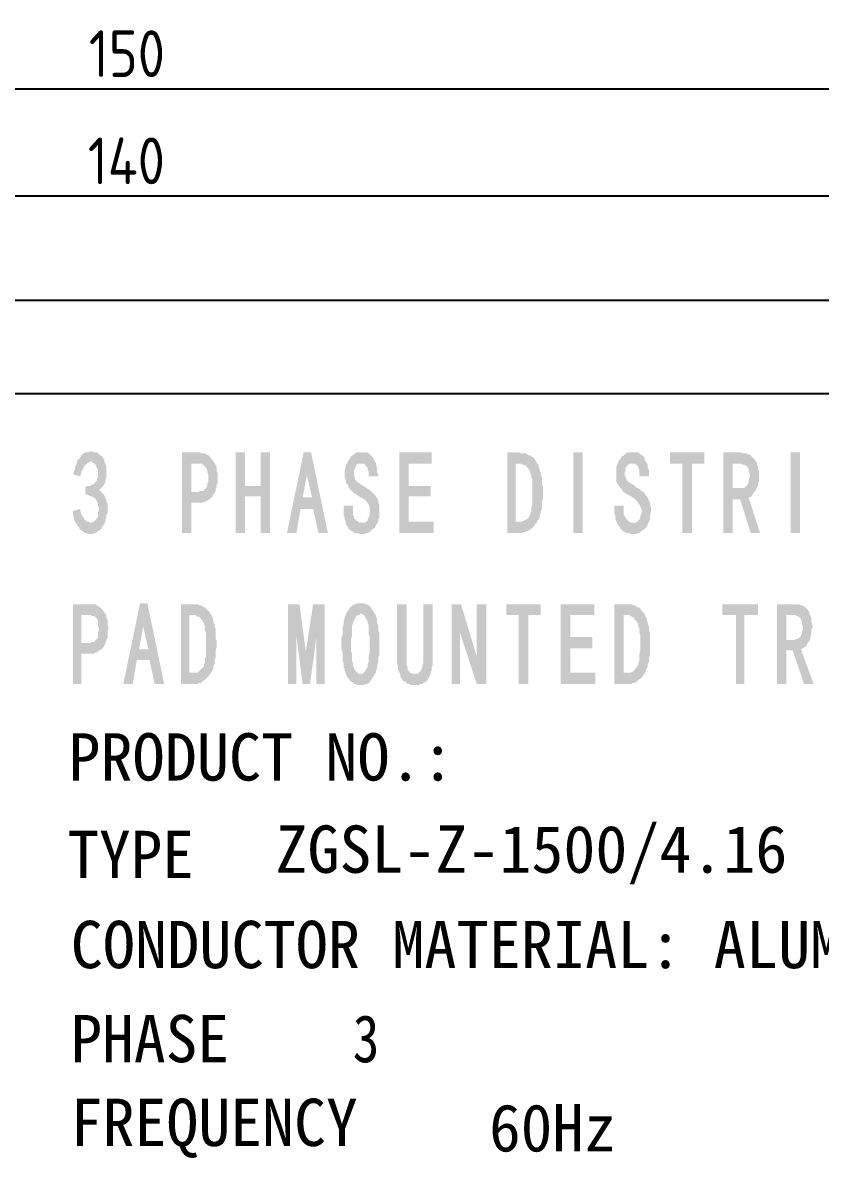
# Model space of a CAD drawing. Header units: millimetres. Extents: x 110847 to 209798, y -190593 to -156788.
# Drawn here: x 209688.6 to 209731.4, y -190002.9 to -189941.2 of the extents above; entities that cross this region are included whole.
import ezdxf

# ---------------------------------------------------------------- set-up
doc = ezdxf.new("R2010")
doc.units = ezdxf.units.MM
doc.header["$LTSCALE"] = 13
doc.layers.add('2', color=3, linetype='Continuous')
doc.layers.add('PDF_Geometry', color=7, linetype='Continuous')
doc.styles.add('PDF FangSong', font='simfang.ttf')
doc.styles.get("Standard").update_dxf_attribs({"font": 'gbenor.shx', "bigfont": 'gbcbig.shx'})
doc.dimstyles.new('ISO-25', dxfattribs={"dimtxt": 2.5, "dimasz": 2.5, "dimexe": 1.25, "dimexo": 0.625, "dimtad": 1, "dimtxsty": 'Standard', "dimcen": 2.5, "dimadec": 0, "dimazin": 0, "dimtfac": 1, "dimtmove": 0, "dimatfit": 3, "dimfxl": 1, "dimarcsym": 0})

# ---------------------------------------------------------------- blocks, each defined once
blk = doc.blocks.new('*D76')
at = {"layer": '2', "color": 0, "linetype": 'Continuous', "lineweight": -2}
for p, q in [((209624.191, -189957.798), (209624.191, -189949.167)), ((209764.158, -189957.798), (209764.158, -189949.167)), ((209626.691, -189950.417), (209761.658, -189950.417))]:
    blk.add_line(p, q, dxfattribs=at)
at = {"layer": '2', "color": 0, "linetype": 'Continuous'}
for points in [[(209626.691, -189950), (209626.691, -189950.834), (209624.191, -189950.417)], [(209761.658, -189950), (209761.658, -189950.834), (209764.158, -189950.417)]]:
    blk.add_solid(points, dxfattribs=at)
at = {"layer": 'Defpoints', "color": 0, "linetype": 'Continuous'}
for p in [(209764.158, -189950.417), (209624.191, -189958.423), (209764.158, -189958.423)]:
    blk.add_point(p, dxfattribs=at)
at = {"layer": '2', "color": 0, "linetype": 'Continuous', "insert": (209694.175, -189948.542), "char_height": 2.5, "attachment_point": 5}
blk.add_mtext('140', dxfattribs=at)
blk = doc.blocks.new('*D77')
at = {"layer": '2', "color": 0, "linetype": 'Continuous', "lineweight": -2}
for p, q in [((209619.192, -189955.383), (209619.192, -189943.427)), ((209769.213, -189955.383), (209769.213, -189943.427)), ((209621.692, -189944.677), (209766.713, -189944.677))]:
    blk.add_line(p, q, dxfattribs=at)
at = {"layer": '2', "color": 0, "linetype": 'Continuous'}
for points in [[(209621.692, -189944.261), (209621.692, -189945.094), (209619.192, -189944.677)], [(209766.713, -189944.261), (209766.713, -189945.094), (209769.213, -189944.677)]]:
    blk.add_solid(points, dxfattribs=at)
at = {"layer": 'Defpoints', "color": 0, "linetype": 'Continuous'}
for p in [(209769.213, -189944.677), (209619.192, -189956.008), (209769.213, -189956.008)]:
    blk.add_point(p, dxfattribs=at)
at = {"layer": '2', "color": 0, "linetype": 'Continuous', "insert": (209694.203, -189942.802), "char_height": 2.5, "attachment_point": 5}
blk.add_mtext('150', dxfattribs=at)

msp = doc.modelspace()

# ---------------------------------------------------------------- hatches: boundary and pattern name
at = {"layer": '2', "linetype": 'Continuous', "transparency": 33554559}
for points in [[(209692.209, -189964.096), (209692.153, -189964.152), (209692.04, -189964.152), (209691.984, -189964.152), (209691.872, -189964.208), (209691.816, -189964.264), (209691.759, -189964.321), (209691.703, -189964.433), (209691.647, -189964.489), (209691.591, -189964.545), (209691.535, -189964.601), (209691.535, -189964.714), (209691.479, -189964.826), (209691.422, -189964.938), (209691.422, -189965.051), (209691.366, -189965.163), (209691.31, -189965.332), (209691.703, -189965.444), (209691.703, -189965.388), (209691.759, -189965.219), (209691.816, -189965.107), (209691.872, -189964.995), (209691.928, -189964.882), (209691.984, -189964.826), (209692.04, -189964.77), (209692.096, -189964.714), (209692.153, -189964.714), (209692.209, -189964.658), (209692.995, -189964.658), (209692.995, -189964.545), (209692.939, -189964.489), (209692.883, -189964.377), (209692.77, -189964.321), (209692.714, -189964.264), (209692.658, -189964.208), (209692.602, -189964.152), (209692.49, -189964.152), (209692.433, -189964.152), (209692.321, -189964.096)], [(209692.995, -189964.658), (209692.209, -189964.658), (209692.321, -189964.658), (209692.377, -189964.714), (209692.49, -189964.77), (209692.546, -189964.882), (209692.602, -189964.995), (209692.658, -189965.107), (209692.658, -189965.219), (209692.658, -189965.332), (209692.658, -189965.444), (209692.602, -189965.556), (209692.602, -189965.669), (209692.546, -189965.725), (209692.49, -189965.781), (209692.433, -189965.837), (209692.377, -189965.893), (209692.321, -189965.893), (209692.209, -189965.949), (209692.096, -189965.949), (209691.984, -189966.006), (209691.984, -189966.399), (209692.04, -189966.399), (209692.153, -189966.455), (209692.265, -189966.511), (209692.321, -189966.511), (209692.433, -189966.567), (209692.49, -189966.623), (209692.546, -189966.68), (209692.602, -189966.792), (209692.658, -189966.904), (209692.658, -189967.017), (209692.714, -189967.129), (209692.714, -189967.241), (209692.658, -189967.354), (209692.658, -189967.466), (209692.658, -189967.578), (209692.602, -189967.691), (209692.546, -189967.747), (209692.49, -189967.803), (209692.433, -189967.859), (209692.321, -189967.915), (209692.265, -189967.915), (209691.479, -189967.971), (209691.535, -189968.028), (209691.591, -189968.14), (209691.647, -189968.196), (209691.647, -189968.252), (209691.703, -189968.308), (209691.816, -189968.365), (209691.872, -189968.421), (209691.928, -189968.477), (209692.04, -189968.477), (209692.153, -189968.533), (209692.209, -189968.533), (209692.265, -189968.533), (209692.377, -189968.533), (209692.433, -189968.477), (209692.49, -189968.477), (209692.602, -189968.421), (209692.658, -189968.365), (209692.77, -189968.308), (209692.827, -189968.252), (209692.883, -189968.14), (209692.939, -189968.084), (209692.995, -189967.971), (209693.051, -189967.859), (209693.051, -189967.747), (209693.107, -189967.634), (209693.107, -189967.522), (209693.164, -189967.41), (209693.164, -189967.297), (209693.164, -189967.185), (209693.164, -189967.017), (209693.164, -189966.904), (209693.107, -189966.792), (209693.107, -189966.68), (209693.051, -189966.623), (209693.051, -189966.567), (209692.995, -189966.455), (209692.883, -189966.343), (209692.827, -189966.286), (209692.77, -189966.23), (209692.714, -189966.174), (209692.827, -189966.062), (209692.883, -189966.006), (209692.939, -189965.949), (209692.995, -189965.837), (209693.051, -189965.725), (209693.051, -189965.612), (209693.107, -189965.5), (209693.107, -189965.388), (209693.107, -189965.275), (209693.107, -189965.107), (209693.107, -189964.995), (209693.107, -189964.882), (209693.051, -189964.77)], [(209698.106, -189964.152), (209697.151, -189964.152), (209697.151, -189968.477), (209697.657, -189968.477), (209697.657, -189966.848), (209698.106, -189966.848), (209698.162, -189966.848), (209698.275, -189966.848), (209698.331, -189966.792), (209698.443, -189966.792), (209698.499, -189966.736), (209698.612, -189966.68), (209698.668, -189966.623), (209698.724, -189966.567), (209698.78, -189966.511), (209698.836, -189966.399), (209698.893, -189966.343), (209697.657, -189966.286), (209697.657, -189964.77), (209697.994, -189964.77), (209698.893, -189964.714), (209698.836, -189964.658), (209698.78, -189964.545), (209698.724, -189964.489), (209698.668, -189964.433), (209698.612, -189964.321), (209698.556, -189964.321), (209698.443, -189964.264), (209698.387, -189964.208), (209698.275, -189964.208), (209698.219, -189964.208)], [(209700.521, -189964.152), (209700.016, -189964.152), (209700.016, -189968.477), (209700.521, -189968.477), (209700.521, -189966.511), (209701.364, -189966.511), (209700.521, -189965.949)], [(209701.869, -189964.152), (209701.364, -189964.152), (209701.364, -189965.949), (209700.521, -189965.949), (209701.364, -189966.511), (209701.364, -189968.477), (209701.869, -189968.477)], [(209704.06, -189964.152), (209703.667, -189964.152), (209702.768, -189968.477), (209703.274, -189968.477), (209703.498, -189967.185), (209704.172, -189967.185), (209703.611, -189966.567), (209703.835, -189965.388)], [(209704.06, -189964.152), (209703.835, -189965.388), (209704.116, -189966.567), (209703.611, -189966.567), (209704.172, -189967.185), (209704.453, -189968.477), (209704.959, -189968.477)], [(209706.756, -189964.152), (209706.644, -189964.152), (209706.587, -189964.152), (209706.475, -189964.152), (209706.419, -189964.208), (209706.363, -189964.264), (209706.25, -189964.321), (209706.194, -189964.377), (209706.138, -189964.489), (209706.082, -189964.545), (209706.026, -189964.658), (209705.97, -189964.77), (209706.756, -189964.77), (209706.868, -189964.77), (209706.924, -189964.77), (209706.981, -189964.882), (209707.037, -189964.938), (209707.093, -189964.995), (209707.093, -189965.107), (209707.149, -189965.219), (209707.149, -189965.332), (209707.149, -189965.444), (209707.655, -189965.444), (209707.655, -189965.332), (209707.598, -189965.219), (209707.598, -189965.107), (209707.598, -189964.995), (209707.542, -189964.826), (209707.542, -189964.714), (209707.486, -189964.658), (209707.43, -189964.545), (209707.374, -189964.433), (209707.318, -189964.377), (209707.261, -189964.321), (209707.205, -189964.264), (209707.149, -189964.208), (209707.037, -189964.152), (209706.924, -189964.152), (209706.868, -189964.152)], [(209710.519, -189964.152), (209708.778, -189964.152), (209708.778, -189968.477), (209710.631, -189968.477), (209710.631, -189967.859), (209709.283, -189967.859), (209709.283, -189966.511), (209710.463, -189966.511), (209710.463, -189965.949), (209709.283, -189965.949), (209709.283, -189964.77), (209710.519, -189964.77)], [(209715.181, -189964.152), (209714.563, -189964.152), (209714.563, -189968.477), (209715.181, -189968.477), (209715.237, -189968.477), (209715.349, -189968.477), (209715.462, -189968.421), (209715.518, -189968.421), (209715.63, -189968.365), (209715.686, -189968.365), (209715.743, -189968.308), (209715.855, -189968.252), (209715.911, -189968.196), (209715.967, -189968.14), (209716.023, -189968.084), (209716.08, -189967.971), (209716.136, -189967.971), (209716.136, -189967.915), (209715.012, -189967.859), (209715.012, -189964.77), (209715.181, -189964.77), (209716.192, -189964.77), (209716.136, -189964.714), (209716.136, -189964.658), (209716.08, -189964.601), (209716.023, -189964.489), (209715.967, -189964.433), (209715.855, -189964.377), (209715.799, -189964.321), (209715.743, -189964.321), (209715.63, -189964.264), (209715.574, -189964.208), (209715.462, -189964.208), (209715.349, -189964.208), (209715.293, -189964.208)], [(209718.607, -189968.477), (209718.102, -189968.477), (209718.102, -189964.152), (209718.607, -189964.152)], [(209721.247, -189964.152), (209721.191, -189964.152), (209721.078, -189964.152), (209721.022, -189964.152), (209720.91, -189964.208), (209720.854, -189964.264), (209720.798, -189964.321), (209720.685, -189964.377), (209720.629, -189964.489), (209720.573, -189964.545), (209720.517, -189964.658), (209720.461, -189964.77), (209721.247, -189964.77), (209721.359, -189964.77), (209721.415, -189964.77), (209721.528, -189964.882), (209721.584, -189964.938), (209721.584, -189964.995), (209721.64, -189965.107), (209721.64, -189965.219), (209721.64, -189965.332), (209721.64, -189965.444), (209722.146, -189965.444), (209722.146, -189965.332), (209722.146, -189965.219), (209722.146, -189965.107), (209722.089, -189964.995), (209722.089, -189964.826), (209722.033, -189964.714), (209721.977, -189964.658), (209721.921, -189964.545), (209721.921, -189964.433), (209721.865, -189964.377), (209721.809, -189964.321), (209721.696, -189964.264), (209721.64, -189964.208), (209721.584, -189964.152), (209721.472, -189964.152), (209721.359, -189964.152)], [(209725.122, -189964.152), (209723.269, -189964.152), (209723.269, -189964.77), (209723.943, -189964.77), (209723.943, -189968.477), (209724.448, -189968.477), (209724.448, -189964.77), (209725.122, -189964.77)], [(209727.032, -189964.152), (209726.133, -189964.152), (209726.133, -189968.477), (209726.639, -189968.477), (209726.639, -189966.68), (209727.032, -189966.68), (209727.481, -189966.567), (209727.538, -189966.567), (209727.65, -189966.511), (209727.706, -189966.399), (209727.762, -189966.343), (209727.818, -189966.23), (209727.875, -189966.23), (209727.875, -189966.118), (209726.639, -189966.062), (209726.639, -189964.77), (209726.976, -189964.77), (209727.931, -189964.714), (209727.875, -189964.658), (209727.818, -189964.545), (209727.762, -189964.489), (209727.706, -189964.433), (209727.65, -189964.377), (209727.594, -189964.321), (209727.538, -189964.264), (209727.425, -189964.264), (209727.369, -189964.208), (209727.257, -189964.208), (209727.144, -189964.208)], [(209730.234, -189968.477), (209729.728, -189968.477), (209729.728, -189964.152), (209730.234, -189964.152)], [(209698.893, -189964.714), (209697.994, -189964.77), (209698.106, -189964.77), (209698.219, -189964.77), (209698.275, -189964.826), (209698.331, -189964.882), (209698.387, -189964.938), (209698.443, -189964.995), (209698.499, -189965.107), (209698.499, -189965.219), (209698.556, -189965.332), (209698.556, -189965.5), (209698.556, -189965.556), (209698.556, -189965.725), (209698.499, -189965.837), (209698.499, -189965.949), (209698.443, -189966.062), (209698.387, -189966.118), (209698.331, -189966.174), (209698.275, -189966.23), (209698.219, -189966.23), (209698.106, -189966.23), (209697.994, -189966.286), (209697.657, -189966.286), (209698.893, -189966.343), (209698.949, -189966.23), (209698.949, -189966.118), (209699.005, -189966.006), (209699.005, -189965.893), (209699.061, -189965.781), (209699.061, -189965.612), (209699.061, -189965.5), (209699.061, -189965.444), (209699.061, -189965.275), (209699.005, -189965.163), (209699.005, -189965.051), (209699.005, -189964.938), (209698.949, -189964.826)], [(209705.97, -189964.77), (209705.913, -189964.826), (209705.913, -189964.938), (209705.857, -189965.107), (209705.857, -189965.219), (209705.857, -189965.332), (209705.857, -189965.5), (209705.913, -189965.612), (209705.913, -189965.725), (209705.97, -189965.837), (209706.026, -189965.893), (209706.082, -189966.006), (209706.082, -189966.062), (209706.138, -189966.118), (209706.25, -189966.23), (209706.307, -189966.286), (209706.363, -189966.343), (209706.475, -189966.399), (209706.531, -189966.455), (209706.644, -189966.511), (209706.7, -189966.567), (209706.812, -189966.623), (209706.924, -189966.68), (209706.981, -189966.736), (209707.037, -189966.792), (209707.093, -189966.904), (209707.149, -189966.96), (209707.205, -189967.073), (209707.205, -189967.185), (209707.205, -189967.297), (209707.205, -189967.41), (209707.205, -189967.522), (209707.149, -189967.634), (209707.093, -189967.747), (209707.093, -189967.803), (209707.037, -189967.859), (209706.924, -189967.915), (209706.868, -189967.915), (209706.756, -189967.915), (209707.598, -189967.971), (209707.655, -189967.859), (209707.655, -189967.747), (209707.711, -189967.634), (209707.711, -189967.522), (209707.711, -189967.354), (209707.711, -189967.241), (209707.711, -189967.185), (209707.711, -189967.073), (209707.711, -189966.96), (209707.655, -189966.848), (209707.655, -189966.736), (209707.598, -189966.623), (209707.542, -189966.511), (209707.486, -189966.455), (209707.374, -189966.343), (209707.318, -189966.286), (209707.261, -189966.23), (209707.205, -189966.174), (209707.093, -189966.118), (209707.037, -189966.062), (209706.924, -189966.006), (209706.868, -189965.949), (209706.756, -189965.893), (209706.7, -189965.837), (209706.587, -189965.781), (209706.531, -189965.725), (209706.475, -189965.669), (209706.419, -189965.612), (209706.419, -189965.5), (209706.363, -189965.388), (209706.363, -189965.275), (209706.363, -189965.219), (209706.363, -189965.107), (209706.419, -189964.995), (209706.475, -189964.882), (209706.475, -189964.826), (209706.587, -189964.77), (209706.644, -189964.77), (209706.756, -189964.77)], [(209716.192, -189964.77), (209715.181, -189964.77), (209715.237, -189964.77), (209715.293, -189964.77), (209715.406, -189964.826), (209715.462, -189964.826), (209715.574, -189964.882), (209715.63, -189964.938), (209715.686, -189965.051), (209715.743, -189965.107), (209715.799, -189965.219), (209715.799, -189965.275), (209715.855, -189965.388), (209715.855, -189965.5), (209715.911, -189965.612), (209715.911, -189965.725), (209715.911, -189965.893), (209715.911, -189966.006), (209715.911, -189966.174), (209715.911, -189966.343), (209715.911, -189966.399), (209715.911, -189966.511), (209715.911, -189966.68), (209715.911, -189966.848), (209715.911, -189966.96), (209715.855, -189967.073), (209715.855, -189967.185), (209715.855, -189967.297), (209715.799, -189967.41), (209715.799, -189967.466), (209715.743, -189967.578), (209715.686, -189967.691), (209715.574, -189967.747), (209715.518, -189967.803), (209715.462, -189967.803), (209715.349, -189967.859), (209715.293, -189967.859), (209715.181, -189967.859), (209715.012, -189967.859), (209716.136, -189967.915), (209716.192, -189967.803), (209716.248, -189967.747), (209716.304, -189967.634), (209716.304, -189967.522), (209716.36, -189967.41), (209716.36, -189967.297), (209716.417, -189967.185), (209716.417, -189967.073), (209716.417, -189966.904), (209716.417, -189966.792), (209716.473, -189966.623), (209716.473, -189966.511), (209716.473, -189966.343), (209716.473, -189966.174), (209716.473, -189966.006), (209716.417, -189965.893), (209716.417, -189965.725), (209716.417, -189965.612), (209716.417, -189965.5), (209716.36, -189965.332), (209716.36, -189965.219), (209716.304, -189965.163), (209716.304, -189965.051), (209716.248, -189964.938), (209716.248, -189964.826)], [(209720.461, -189964.77), (209720.461, -189964.826), (209720.404, -189964.938), (209720.404, -189965.107), (209720.404, -189965.219), (209720.404, -189965.332), (209720.404, -189965.5), (209720.404, -189965.612), (209720.404, -189965.725), (209720.461, -189965.837), (209720.517, -189965.893), (209720.573, -189966.006), (209720.629, -189966.062), (209720.685, -189966.118), (209720.741, -189966.23), (209720.798, -189966.286), (209720.91, -189966.343), (209720.966, -189966.399), (209721.078, -189966.455), (209721.191, -189966.511), (209721.247, -189966.567), (209721.359, -189966.623), (209721.415, -189966.68), (209721.472, -189966.736), (209721.528, -189966.792), (209721.584, -189966.904), (209721.64, -189966.96), (209721.696, -189967.073), (209721.752, -189967.185), (209721.752, -189967.297), (209721.752, -189967.41), (209721.696, -189967.522), (209721.696, -189967.634), (209721.64, -189967.747), (209721.584, -189967.803), (209721.528, -189967.859), (209721.472, -189967.915), (209721.359, -189967.915), (209721.247, -189967.915), (209722.089, -189967.971), (209722.146, -189967.859), (209722.202, -189967.747), (209722.202, -189967.634), (209722.202, -189967.522), (209722.258, -189967.354), (209722.258, -189967.241), (209722.258, -189967.185), (209722.258, -189967.073), (209722.202, -189966.96), (209722.202, -189966.848), (209722.146, -189966.736), (209722.089, -189966.623), (209722.033, -189966.511), (209721.977, -189966.455), (209721.921, -189966.343), (209721.865, -189966.286), (209721.752, -189966.23), (209721.696, -189966.174), (209721.64, -189966.118), (209721.528, -189966.062), (209721.415, -189966.006), (209721.415, -189965.949), (209721.303, -189965.893), (209721.191, -189965.837), (209721.135, -189965.781), (209721.022, -189965.725), (209720.966, -189965.669), (209720.966, -189965.612), (209720.91, -189965.5), (209720.854, -189965.388), (209720.854, -189965.275), (209720.854, -189965.219), (209720.91, -189965.107), (209720.91, -189964.995), (209720.966, -189964.882), (209721.022, -189964.826), (209721.078, -189964.77), (209721.191, -189964.77), (209721.247, -189964.77)], [(209727.931, -189964.714), (209726.976, -189964.77), (209727.032, -189964.77), (209727.088, -189964.77), (209727.201, -189964.826), (209727.257, -189964.826), (209727.369, -189964.882), (209727.425, -189964.938), (209727.481, -189965.051), (209727.481, -189965.163), (209727.538, -189965.275), (209727.538, -189965.444), (209727.538, -189965.5), (209727.481, -189965.669), (209727.481, -189965.781), (209727.425, -189965.893), (209727.369, -189965.949), (209727.313, -189966.006), (209727.257, -189966.062), (209727.144, -189966.062), (209727.088, -189966.062), (209726.639, -189966.062), (209727.875, -189966.118), (209727.931, -189966.062), (209727.987, -189965.949), (209727.987, -189965.837), (209728.043, -189965.669), (209728.043, -189965.556), (209728.043, -189965.444), (209728.043, -189965.332), (209728.043, -189965.163), (209727.987, -189965.051), (209727.987, -189964.938), (209727.931, -189964.826)], [(209706.307, -189967.017), (209705.801, -189967.017), (209705.801, -189967.241), (209705.801, -189967.41), (209705.801, -189967.522), (209705.857, -189967.634), (209705.857, -189967.747), (209705.913, -189967.859), (209705.913, -189967.971), (209705.97, -189968.084), (209706.026, -189968.14), (209706.082, -189968.252), (209706.138, -189968.308), (209706.25, -189968.365), (209706.307, -189968.421), (209706.363, -189968.477), (209706.475, -189968.477), (209706.587, -189968.477), (209706.644, -189968.533), (209706.756, -189968.533), (209706.812, -189968.533), (209706.924, -189968.533), (209707.037, -189968.477), (209707.093, -189968.477), (209707.205, -189968.421), (209707.261, -189968.365), (209707.318, -189968.308), (209707.374, -189968.252), (209707.486, -189968.196), (209707.486, -189968.14), (209707.542, -189968.028), (209707.598, -189967.971), (209706.756, -189967.915), (209706.644, -189967.915), (209706.587, -189967.859), (209706.475, -189967.803), (209706.419, -189967.747), (209706.363, -189967.691), (209706.363, -189967.578), (209706.307, -189967.522), (209706.307, -189967.354), (209706.307, -189967.241)], [(209720.798, -189967.017), (209720.292, -189967.017), (209720.292, -189967.241), (209720.292, -189967.41), (209720.348, -189967.522), (209720.348, -189967.634), (209720.348, -189967.747), (209720.404, -189967.859), (209720.461, -189967.971), (209720.517, -189968.084), (209720.573, -189968.14), (209720.629, -189968.252), (209720.685, -189968.308), (209720.741, -189968.365), (209720.854, -189968.421), (209720.91, -189968.477), (209720.966, -189968.477), (209721.078, -189968.477), (209721.191, -189968.533), (209721.247, -189968.533), (209721.359, -189968.533), (209721.472, -189968.533), (209721.528, -189968.477), (209721.64, -189968.477), (209721.696, -189968.421), (209721.752, -189968.365), (209721.865, -189968.308), (209721.921, -189968.252), (209721.977, -189968.196), (209722.033, -189968.14), (209722.089, -189968.028), (209722.089, -189967.971), (209721.247, -189967.915), (209721.191, -189967.915), (209721.078, -189967.859), (209721.022, -189967.803), (209720.966, -189967.747), (209720.91, -189967.691), (209720.854, -189967.578), (209720.798, -189967.522), (209720.798, -189967.354), (209720.798, -189967.241)], [(209727.481, -189966.567), (209727.032, -189966.68), (209727.594, -189968.477), (209728.099, -189968.477)], [(209691.703, -189967.185), (209691.31, -189967.298), (209691.31, -189967.354), (209691.31, -189967.466), (209691.366, -189967.635), (209691.366, -189967.747), (209691.422, -189967.859), (209691.479, -189967.972), (209692.265, -189967.915), (209692.209, -189967.915), (209692.153, -189967.859), (209692.04, -189967.859), (209691.984, -189967.803), (209691.928, -189967.747), (209691.872, -189967.635), (209691.816, -189967.578), (209691.759, -189967.466), (209691.703, -189967.298)], [(209692.265, -189972.296), (209691.31, -189972.296), (209691.31, -189976.565), (209691.759, -189976.565), (209691.759, -189974.936), (209692.265, -189974.936), (209692.321, -189974.936), (209692.433, -189974.936), (209692.49, -189974.88), (209692.602, -189974.88), (209692.658, -189974.824), (209692.714, -189974.768), (209692.827, -189974.711), (209692.883, -189974.655), (209692.939, -189974.599), (209692.995, -189974.487), (209693.051, -189974.431), (209691.759, -189974.374), (209691.759, -189972.858), (209692.153, -189972.858), (209693.051, -189972.802), (209692.995, -189972.746), (209692.939, -189972.633), (209692.883, -189972.577), (209692.827, -189972.521), (209692.77, -189972.465), (209692.658, -189972.409), (209692.602, -189972.352), (209692.546, -189972.296), (209692.433, -189972.296), (209692.321, -189972.296)], [(209695.298, -189972.24), (209694.905, -189972.24), (209694.006, -189976.565), (209694.512, -189976.565), (209694.736, -189975.273), (209695.41, -189975.273), (209694.849, -189974.711), (209695.073, -189973.476)], [(209695.298, -189972.24), (209695.073, -189973.476), (209695.354, -189974.711), (209694.849, -189974.711), (209695.41, -189975.273), (209695.691, -189976.565), (209696.197, -189976.565)], [(209697.713, -189972.296), (209697.095, -189972.296), (209697.095, -189976.565), (209697.713, -189976.565), (209697.769, -189976.565), (209697.882, -189976.565), (209697.994, -189976.565), (209698.05, -189976.509), (209698.162, -189976.509), (209698.219, -189976.453), (209698.275, -189976.396), (209698.387, -189976.34), (209698.443, -189976.284), (209698.499, -189976.228), (209698.556, -189976.172), (209698.612, -189976.059), (209698.668, -189976.059), (209698.668, -189976.003), (209697.545, -189975.947), (209697.545, -189972.858), (209697.713, -189972.858), (209698.724, -189972.858), (209698.668, -189972.802), (209698.668, -189972.746), (209698.612, -189972.689), (209698.556, -189972.633), (209698.443, -189972.521), (209698.387, -189972.465), (209698.331, -189972.465), (209698.275, -189972.409), (209698.162, -189972.352), (209698.106, -189972.352), (209697.994, -189972.296), (209697.882, -189972.296), (209697.825, -189972.296)], [(209703.442, -189972.296), (209702.824, -189972.296), (209702.824, -189976.565), (209703.274, -189976.565), (209703.274, -189973.981)], [(209703.442, -189972.296), (209703.274, -189973.981), (209703.611, -189976.565), (209703.779, -189974.824)], [(209704.79, -189972.296), (209704.172, -189972.296), (209703.779, -189974.824), (209703.611, -189976.565), (209704.004, -189976.565), (209704.341, -189974.094)], [(209704.79, -189972.296), (209704.341, -189974.094), (209704.341, -189976.565), (209704.79, -189976.565)], [(209706.7, -189972.24), (209706.587, -189972.24), (209706.531, -189972.24), (209706.419, -189972.296), (209706.363, -189972.296), (209706.307, -189972.352), (209706.194, -189972.409), (209706.138, -189972.465), (209706.082, -189972.577), (209706.026, -189972.633), (209705.97, -189972.746), (209705.913, -189972.802), (209706.7, -189972.802), (209706.756, -189972.802), (209706.868, -189972.858), (209706.924, -189972.914), (209706.981, -189973.026), (209707.037, -189973.139), (209707.093, -189973.195), (209707.093, -189973.307), (209707.149, -189973.42), (209707.149, -189973.532), (209707.149, -189973.644), (209707.149, -189973.757), (209707.149, -189973.925), (209707.205, -189974.037), (209707.205, -189974.206), (209707.205, -189974.431), (209707.205, -189974.543), (209707.205, -189974.711), (209707.205, -189974.88), (209707.149, -189975.048), (209707.149, -189975.161), (209707.149, -189975.273), (209707.149, -189975.385), (209707.093, -189975.498), (209707.093, -189975.61), (209707.093, -189975.666), (209707.037, -189975.722), (209706.981, -189975.835), (209706.924, -189975.891), (209706.868, -189975.947), (209706.812, -189976.003), (209706.7, -189976.003), (209707.43, -189976.116), (209707.486, -189976.003), (209707.542, -189975.947), (209707.542, -189975.835), (209707.598, -189975.722), (209707.598, -189975.666), (209707.598, -189975.554), (209707.655, -189975.442), (209707.655, -189975.273), (209707.655, -189975.161), (209707.711, -189975.048), (209707.711, -189974.88), (209707.711, -189974.711), (209707.711, -189974.599), (209707.711, -189974.431), (209707.711, -189974.262), (209707.711, -189974.094), (209707.711, -189973.981), (209707.711, -189973.813), (209707.655, -189973.7), (209707.655, -189973.532), (209707.655, -189973.42), (209707.598, -189973.307), (209707.598, -189973.195), (209707.598, -189973.083), (209707.542, -189972.97), (209707.542, -189972.914), (209707.486, -189972.802), (209707.43, -189972.746), (209707.374, -189972.633), (209707.318, -189972.577), (209707.261, -189972.465), (209707.205, -189972.409), (209707.149, -189972.352), (209707.037, -189972.296), (209706.981, -189972.296), (209706.924, -189972.24), (209706.812, -189972.24)], [(209709.171, -189972.296), (209708.666, -189972.296), (209708.666, -189975.273), (209708.666, -189975.329), (209708.666, -189975.498), (209708.722, -189975.61), (209708.722, -189975.722), (209708.722, -189975.835), (209708.778, -189975.947), (209708.834, -189976.059), (209708.834, -189976.172), (209708.89, -189976.228), (209708.946, -189976.34), (209709.003, -189976.396), (209709.115, -189976.453), (209709.171, -189976.509), (209709.227, -189976.565), (209709.34, -189976.565), (209709.396, -189976.621), (209709.508, -189976.621), (209709.62, -189976.621), (209709.733, -189976.621), (209709.845, -189976.621), (209709.901, -189976.565), (209710.014, -189976.565), (209710.07, -189976.509), (209710.182, -189976.453), (209710.238, -189976.396), (209710.294, -189976.34), (209710.351, -189976.228), (209710.407, -189976.116), (209710.463, -189976.003), (209709.62, -189976.003), (209709.508, -189976.003), (209709.452, -189976.003), (209709.34, -189975.947), (209709.283, -189975.835), (209709.227, -189975.779), (209709.227, -189975.666), (209709.171, -189975.554), (209709.171, -189975.442), (209709.171, -189975.273)], [(209710.575, -189972.296), (209710.07, -189972.296), (209710.07, -189975.273), (209710.07, -189975.442), (209710.014, -189975.554), (209710.014, -189975.666), (209709.957, -189975.779), (209709.957, -189975.835), (209709.845, -189975.947), (209709.789, -189976.003), (209709.733, -189976.003), (209709.62, -189976.003), (209710.463, -189976.003), (209710.463, -189975.947), (209710.519, -189975.835), (209710.519, -189975.666), (209710.575, -189975.554), (209710.575, -189975.442), (209710.575, -189975.273)], [(209712.092, -189972.296), (209711.586, -189972.296), (209711.586, -189976.565), (209712.036, -189976.565), (209712.036, -189973.813)], [(209712.092, -189972.296), (209712.036, -189973.813), (209712.934, -189976.565), (209712.934, -189975.105)], [(209713.44, -189972.296), (209712.934, -189972.296), (209712.934, -189975.105), (209712.934, -189976.565), (209713.44, -189976.565)], [(209716.36, -189972.296), (209714.507, -189972.296), (209714.507, -189972.858), (209715.181, -189972.858), (209715.181, -189976.565), (209715.686, -189976.565), (209715.686, -189972.858), (209716.36, -189972.858)], [(209719.225, -189972.296), (209717.428, -189972.296), (209717.428, -189976.565), (209719.281, -189976.565), (209719.281, -189975.947), (209717.933, -189975.947), (209717.933, -189974.655), (209719.113, -189974.655), (209719.113, -189974.037), (209717.933, -189974.037), (209717.933, -189972.858), (209719.225, -189972.858)], [(209720.91, -189972.296), (209720.292, -189972.296), (209720.292, -189976.565), (209720.91, -189976.565), (209721.022, -189976.565), (209721.078, -189976.565), (209721.191, -189976.565), (209721.303, -189976.509), (209721.359, -189976.509), (209721.472, -189976.453), (209721.528, -189976.396), (209721.584, -189976.34), (209721.696, -189976.284), (209721.752, -189976.228), (209721.809, -189976.172), (209721.865, -189976.059), (209721.921, -189976.003), (209720.798, -189975.947), (209720.798, -189972.858), (209720.91, -189972.858), (209721.921, -189972.858), (209721.921, -189972.802), (209721.865, -189972.746), (209721.809, -189972.689), (209721.752, -189972.633), (209721.696, -189972.521), (209721.64, -189972.465), (209721.528, -189972.465), (209721.472, -189972.409), (209721.415, -189972.352), (209721.303, -189972.352), (209721.247, -189972.296), (209721.135, -189972.296), (209721.022, -189972.296)], [(209727.987, -189972.296), (209726.077, -189972.296), (209726.077, -189972.858), (209726.807, -189972.858), (209726.807, -189976.565), (209727.257, -189976.565), (209727.257, -189972.858), (209727.987, -189972.858)], [(209729.897, -189972.296), (209728.998, -189972.296), (209728.998, -189976.565), (209729.503, -189976.565), (209729.503, -189974.768), (209729.84, -189974.768), (209730.29, -189974.711), (209730.346, -189974.655), (209730.402, -189974.655), (209730.458, -189974.599), (209730.571, -189974.543), (209730.627, -189974.431), (209730.683, -189974.318), (209730.739, -189974.262), (209729.503, -189974.206), (209729.503, -189972.858), (209729.84, -189972.858), (209730.739, -189972.802), (209730.739, -189972.746), (209730.683, -189972.633), (209730.627, -189972.577), (209730.571, -189972.521), (209730.514, -189972.465), (209730.458, -189972.409), (209730.346, -189972.352), (209730.29, -189972.352), (209730.177, -189972.296), (209730.121, -189972.296), (209730.009, -189972.296)], [(209693.051, -189972.802), (209692.153, -189972.858), (209692.265, -189972.858), (209692.321, -189972.914), (209692.433, -189972.914), (209692.49, -189972.97), (209692.546, -189973.026), (209692.602, -189973.083), (209692.658, -189973.195), (209692.658, -189973.307), (209692.658, -189973.42), (209692.714, -189973.588), (209692.714, -189973.644), (209692.658, -189973.813), (209692.658, -189973.925), (209692.658, -189974.038), (209692.602, -189974.15), (209692.546, -189974.206), (209692.49, -189974.262), (209692.433, -189974.318), (209692.321, -189974.318), (209692.265, -189974.375), (209692.153, -189974.375), (209691.759, -189974.375), (209693.051, -189974.431), (209693.051, -189974.318), (209693.107, -189974.206), (209693.164, -189974.094), (209693.164, -189973.981), (209693.164, -189973.869), (209693.164, -189973.757), (209693.22, -189973.588), (209693.22, -189973.532), (209693.164, -189973.42), (209693.164, -189973.251), (209693.164, -189973.139), (209693.107, -189973.026), (209693.107, -189972.914)], [(209698.724, -189972.858), (209697.713, -189972.858), (209697.769, -189972.858), (209697.825, -189972.858), (209697.938, -189972.914), (209697.994, -189972.97), (209698.106, -189972.97), (209698.162, -189973.083), (209698.219, -189973.139), (209698.275, -189973.195), (209698.275, -189973.251), (209698.331, -189973.307), (209698.331, -189973.363), (209698.387, -189973.476), (209698.387, -189973.588), (209698.387, -189973.7), (209698.443, -189973.813), (209698.443, -189973.981), (209698.443, -189974.094), (209698.443, -189974.262), (209698.443, -189974.431), (209698.443, -189974.487), (209698.443, -189974.655), (209698.443, -189974.768), (209698.443, -189974.936), (209698.443, -189975.048), (209698.387, -189975.217), (209698.387, -189975.329), (209698.387, -189975.385), (209698.331, -189975.498), (209698.331, -189975.61), (209698.275, -189975.666), (209698.162, -189975.779), (209698.106, -189975.835), (209698.05, -189975.891), (209697.994, -189975.947), (209697.882, -189975.947), (209697.769, -189975.947), (209697.713, -189975.947), (209697.545, -189975.947), (209698.668, -189976.003), (209698.724, -189975.891), (209698.78, -189975.835), (209698.836, -189975.722), (209698.836, -189975.61), (209698.893, -189975.498), (209698.893, -189975.385), (209698.893, -189975.273), (209698.949, -189975.161), (209698.949, -189975.048), (209698.949, -189974.88), (209698.949, -189974.768), (209699.005, -189974.599), (209699.005, -189974.431), (209699.005, -189974.262), (209698.949, -189974.15), (209698.949, -189973.981), (209698.949, -189973.813), (209698.949, -189973.7), (209698.949, -189973.588), (209698.893, -189973.476), (209698.893, -189973.363), (209698.836, -189973.251), (209698.836, -189973.139), (209698.78, -189973.026), (209698.78, -189972.97)], [(209705.913, -189972.802), (209705.913, -189972.914), (209705.857, -189972.97), (209705.857, -189973.083), (209705.801, -189973.195), (209705.801, -189973.307), (209705.801, -189973.42), (209705.745, -189973.532), (209705.745, -189973.644), (209705.745, -189973.813), (209705.745, -189973.925), (209705.689, -189974.094), (209705.689, -189974.262), (209705.689, -189974.431), (209705.689, -189974.599), (209705.689, -189974.711), (209705.745, -189974.88), (209705.745, -189975.049), (209705.745, -189975.161), (209705.745, -189975.273), (209705.801, -189975.442), (209705.801, -189975.554), (209705.801, -189975.666), (209705.857, -189975.723), (209705.857, -189975.835), (209705.913, -189975.947), (209705.913, -189976.003), (209705.97, -189976.116), (209706.026, -189976.228), (209706.082, -189976.284), (209706.138, -189976.397), (209706.25, -189976.453), (209706.307, -189976.509), (209706.363, -189976.565), (209706.475, -189976.565), (209706.531, -189976.621), (209706.644, -189976.621), (209706.7, -189976.621), (209706.812, -189976.621), (209706.868, -189976.621), (209706.981, -189976.565), (209707.037, -189976.565), (209707.149, -189976.509), (209707.205, -189976.453), (209707.261, -189976.34), (209707.318, -189976.284), (209707.374, -189976.172), (209707.43, -189976.116), (209706.7, -189976.003), (209706.644, -189976.003), (209706.587, -189976.003), (209706.531, -189975.947), (209706.419, -189975.835), (209706.363, -189975.723), (209706.363, -189975.666), (209706.307, -189975.61), (209706.307, -189975.498), (209706.307, -189975.442), (209706.25, -189975.329), (209706.25, -189975.217), (209706.25, -189975.049), (209706.25, -189974.936), (209706.194, -189974.768), (209706.194, -189974.599), (209706.194, -189974.431), (209706.194, -189974.318), (209706.194, -189974.15), (209706.25, -189973.981), (209706.25, -189973.813), (209706.25, -189973.701), (209706.25, -189973.532), (209706.25, -189973.42), (209706.307, -189973.364), (209706.307, -189973.251), (209706.363, -189973.195), (209706.363, -189973.139), (209706.419, -189973.026), (209706.475, -189972.914), (209706.587, -189972.858), (209706.644, -189972.858), (209706.7, -189972.802)], [(209721.921, -189972.858), (209720.91, -189972.858), (209720.966, -189972.858), (209721.078, -189972.858), (209721.135, -189972.914), (209721.247, -189972.97), (209721.303, -189972.97), (209721.359, -189973.083), (209721.415, -189973.139), (209721.472, -189973.195), (209721.528, -189973.251), (209721.528, -189973.307), (209721.584, -189973.363), (209721.584, -189973.476), (209721.64, -189973.588), (209721.64, -189973.7), (209721.64, -189973.813), (209721.696, -189973.981), (209721.696, -189974.094), (209721.696, -189974.262), (209721.696, -189974.431), (209721.696, -189974.487), (209721.696, -189974.655), (209721.696, -189974.768), (209721.64, -189974.936), (209721.64, -189975.048), (209721.64, -189975.217), (209721.64, -189975.329), (209721.584, -189975.385), (209721.584, -189975.498), (209721.528, -189975.61), (209721.472, -189975.666), (209721.415, -189975.779), (209721.359, -189975.835), (209721.303, -189975.891), (209721.191, -189975.947), (209721.135, -189975.947), (209721.022, -189975.947), (209720.91, -189975.947), (209720.798, -189975.947), (209721.921, -189976.003), (209721.977, -189975.891), (209721.977, -189975.835), (209722.033, -189975.722), (209722.089, -189975.61), (209722.089, -189975.498), (209722.146, -189975.385), (209722.146, -189975.273), (209722.146, -189975.161), (209722.202, -189975.048), (209722.202, -189974.88), (209722.202, -189974.768), (209722.202, -189974.599), (209722.202, -189974.431), (209722.202, -189974.262), (209722.202, -189974.15), (209722.202, -189973.981), (209722.202, -189973.813), (209722.146, -189973.7), (209722.146, -189973.588), (209722.146, -189973.476), (209722.089, -189973.363), (209722.089, -189973.251), (209722.033, -189973.139), (209722.033, -189973.026), (209721.977, -189972.97)], [(209730.739, -189972.802), (209729.84, -189972.858), (209729.953, -189972.858), (209730.065, -189972.914), (209730.121, -189972.914), (209730.177, -189972.97), (209730.234, -189973.026), (209730.29, -189973.083), (209730.29, -189973.139), (209730.346, -189973.251), (209730.346, -189973.364), (209730.402, -189973.532), (209730.402, -189973.644), (209730.346, -189973.757), (209730.346, -189973.869), (209730.29, -189973.981), (209730.234, -189974.038), (209730.177, -189974.094), (209730.121, -189974.15), (209730.009, -189974.15), (209729.953, -189974.206), (209729.503, -189974.206), (209730.739, -189974.262), (209730.795, -189974.15), (209730.795, -189974.038), (209730.851, -189973.925), (209730.851, -189973.813), (209730.851, -189973.644), (209730.908, -189973.532), (209730.908, -189973.42), (209730.851, -189973.251), (209730.851, -189973.139), (209730.851, -189973.026), (209730.795, -189972.914)], [(209730.29, -189974.711), (209729.84, -189974.768), (209730.458, -189976.565), (209730.964, -189976.565)]]:
    msp.add_hatch(color=256, dxfattribs=at).paths.add_polyline_path(points)

# ---------------------------------------------------------------- linework, layer by layer
at = {"layer": 'PDF_Geometry', "lineweight": 25}
for points in [[(209619.192, -189956.008), (209769.213, -189956.008), (209769.213, -190131.023), (209619.192, -190131.023), (209619.192, -189956.008)], [(209631.156, -189961.007), (209757.194, -189961.007)]]:
    msp.add_lwpolyline(points, dxfattribs=at)

# ---------------------------------------------------------------- texts
at = {"layer": '2', "linetype": 'Continuous', "char_height": 2.53409, "attachment_point": 7, "style": 'PDF FangSong'}
for s, insert in [('{\\W0.99786;PRODUCT NO.:}', (209691.062, -189981.775)), ('\\W0.981255;TYPE', (209691.019, -189986.959)), ('{\\W0.9935;ZGSL-Z-1500/4.16}', (209702.154, -189987.292)), ('\\W0.998476;CONDUCTOR MATERIAL: ALUMINUM', (209691.192, -189991.824)), ('\\W0.985228;PHASE', (209691.178, -189996.863)), ('\\W0.824342;3', (209706.296, -189996.863)), ('\\W0.990925;FREQUENCY', (209691.192, -190001.946)), ('\\W0.980805;60Hz', (209713.594, -190001.642))]:
    msp.add_mtext(s, dxfattribs=dict(at, insert=insert))

# ---------------------------------------------------------------- dimensions: what is measured, and where the dimension line sits
at = {"layer": '2', "linetype": 'Continuous'}
for base, p1, p2, picture, middle in [((209769.213, -189944.677), (209619.192, -189956.008), (209769.213, -189956.008), '*D77', (209694.203, -189942.802)), ((209764.158, -189950.417), (209624.191, -189958.423), (209764.158, -189958.423), '*D76', (209694.175, -189948.542))]:
    dim = msp.add_linear_dim(base=base, p1=p1, p2=p2, dimstyle='ISO-25', override={"dimdec": 0}, dxfattribs=at)
    dim.commit()
    dim.dimension.update_dxf_attribs({"geometry": picture, "text_midpoint": middle})

doc.saveas('drawing.dxf')
